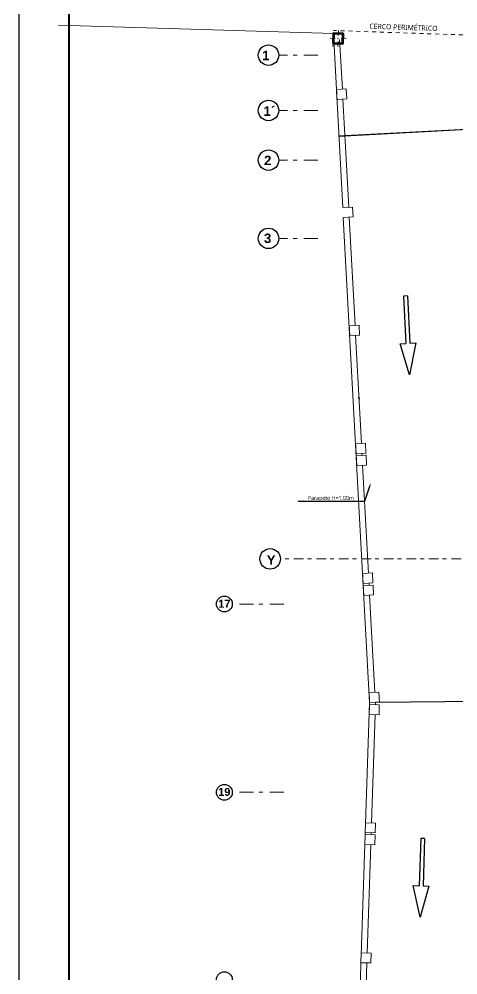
# Model space of a CAD drawing. Header units: metres. Extents: x 28 to 148, y 23 to 113.
# Drawn here: x 27.71 to 38.83, y 74.72 to 98.96 of the extents above; entities that cross this region are included whole.
import ezdxf
from ezdxf import colors
from ezdxf.entities.mleader import LeaderData, LeaderLine
from ezdxf.math import Vec2, Vec3

# ---------------------------------------------------------------- set-up
doc = ezdxf.new("R2010")
doc.units = ezdxf.units.M
doc.set_wipeout_variables(frame=1)
doc.linetypes.add('DASHED2', pattern=[0.375, 0.25, -0.125])
doc.linetypes.add('Dot & Dashed', pattern=[0.670278, 0.352778, -0.176389, 0, -0.141111])
for name, color, linetype, lineweight in [('BUZON', 152, 'Continuous', 35), ('COLUMNAS 50', 32, 'Continuous', 70), ('Cotas varias El', 253, 'Continuous', 13), ('Estructura – Carga_Pluma_Nº__20', 1, 'Continuous', 0), ('GRAFO 0 BLANCO', 7, 'Continuous', 0), ('GRAFO 4', 7, 'Continuous', 30), ('letras sr', 7, 'Continuous', 5), ('PISTA', 1, 'Continuous', 5), ('Proyeccciones', 1, 'DASHED2', 18), ('vegetacion', 84, 'Continuous', 5)]:
    doc.layers.add(name, color=color, linetype=linetype, lineweight=lineweight)
doc.layers.add('Separador de bike pintado', color=8, linetype='Continuous')
doc.styles.add('Generales', font='trebuc.ttf', dxfattribs={"height": 0.1})
doc.styles.add('GENERATED_STYLE_1', font='arialbd.ttf')

msp = doc.modelspace()

# ---------------------------------------------------------------- linework, layer by layer
at = {"color": 7}
msp.add_lwpolyline([(27.712, 112.912), (147.712, 112.912), (147.712, 22.912), (27.712, 22.912), (27.712, 112.912)], dxfattribs=at)
at = {"layer": 'BUZON'}
msp.add_lwpolyline([(36.327, 89.321), (36.325, 89.371)], dxfattribs=at)
at = {"layer": 'COLUMNAS 50', "linetype": 'Continuous'}
msp.add_lwpolyline([(35.668, 98.349), (35.917, 98.341), (35.926, 98.59), (35.676, 98.599)], close=True, dxfattribs=at)
at = {"layer": 'Cotas varias El', "linetype": 'Dot & Dashed'}
for p, q in [((35.284, 98.048), (34.292, 98.048)), ((35.284, 96.645), (34.292, 96.645)), ((35.284, 95.385), (34.292, 95.385)), ((35.284, 93.4), (34.292, 93.4)), ((34.419, 84.127), (33.114, 84.127)), ((34.419, 79.352), (33.114, 79.352))]:
    msp.add_line(p, q, dxfattribs=at)
at = {"layer": 'Cotas varias El', "linetype": 'Dot & Dashed', "ltscale": 0.7}
msp.add_line((39.484, 85.272), (34.334, 85.272), dxfattribs=at)
at = {"layer": 'Estructura – Carga_Pluma_Nº__20', "linetype": 'Continuous'}
msp.add_point((35.797, 98.47), dxfattribs=at)
at = {"layer": 'GRAFO 0 BLANCO', "linetype": 'Continuous'}
for p, q in [((35.8, 98.55), (35.804, 98.675)), ((35.717, 98.473), (35.592, 98.477)), ((35.676, 98.599), (35.69, 98.349)), ((35.877, 98.467), (36.002, 98.463)), ((35.69, 98.349), (35.939, 98.363)), ((35.794, 98.39), (35.79, 98.265))]:
    msp.add_line(p, q, dxfattribs=at)
at = {"layer": 'GRAFO 0 BLANCO', "linetype": 'Continuous', "extrusion": (0, 0, -1)}
for p, q in [((35.676, 98.599), (35.69, 98.349)), ((35.69, 98.349), (35.939, 98.363))]:
    msp.add_line(p, q, dxfattribs=at)
at = {"layer": 'GRAFO 4', "linetype": 'Continuous'}
for centre, radius in [((34.032, 98.048), 0.26), ((34.032, 96.645), 0.26), ((34.032, 95.385), 0.26), ((34.032, 93.4), 0.26), ((34.074, 85.272), 0.26), ((32.914, 84.127), 0.2), ((32.914, 79.352), 0.2), ((32.914, 74.602), 0.2)]:
    msp.add_circle(centre, radius, dxfattribs=at)
at = {"layer": 'PISTA', "color": 7}
msp.add_line((28.712, 98.81), (35.676, 98.599), dxfattribs=at)
at = {"layer": 'Proyeccciones', "linetype": 'DASHED2', "lineweight": 9, "ltscale": 0.4}
for p in [(35.665, 98.269), (54.746, 98.02)]:
    msp.add_line(p, (35.679, 98.673), dxfattribs=at)
at = {"layer": 'Separador de bike pintado'}
for p, q in [((41.958, 96.32), (35.809, 95.988)), ((41.963, 96.32), (35.813, 95.989)), ((41.963, 96.32), (35.813, 95.989)), ((41.963, 96.32), (35.813, 95.989)), ((37.553, 91.941), (37.453, 91.936)), ((37.453, 91.936), (37.515, 90.738)), ((37.553, 91.941), (37.615, 90.743)), ((37.365, 90.73), (37.515, 90.738)), ((37.606, 89.941), (37.365, 90.73)), ((37.765, 90.75), (37.606, 89.941)), ((37.615, 90.743), (37.765, 90.75)), ((37.889, 78.183), (37.849, 76.984)), ((37.989, 78.18), (37.889, 78.183)), ((37.989, 78.18), (37.949, 76.98)), ((37.699, 76.989), (37.849, 76.984)), ((37.872, 76.183), (37.699, 76.989)), ((38.099, 76.975), (37.872, 76.183)), ((37.949, 76.98), (38.099, 76.975))]:
    msp.add_line(p, q, dxfattribs=at)
at = {"layer": 'vegetacion'}
for p, q in [((36.461, 88.135), (36.444, 88.205)), ((36.49, 88.13), (36.461, 88.135))]:
    msp.add_line(p, q, dxfattribs=at)

# ---------------------------------------------------------------- texts
at = {"style": 'GENERATED_STYLE_1'}
for s, insert, char_height, width, attachment_point, rotation in [('1', (34.057, 97.919), 0.24, 1.011031258713047e-14, 9, 0), ('1´', (34.203, 96.508), 0.24, 1.011031258713047e-14, 9, 0), ('2', (34.105, 95.259), 0.24, 1.011031258713047e-14, 9, 0), ('3', (34.103, 93.279), 0.24, 1.011031258713047e-14, 9, 0), ('Y', (34.211, 85.365), 0.24, 8.425260489275387e-15, 3, 359.7107), ('17', (33.067, 84.035), 0.2, 8.425260489275389e-15, 9, 0), ('19', (33.067, 79.26), 0.2, 8.425260489275389e-15, 9, 0)]:
    msp.add_mtext(s, dxfattribs=dict(at, insert=insert, char_height=char_height, width=width, attachment_point=attachment_point, rotation=rotation))
at = {"layer": 'letras sr', "insert": (37.455, 98.819), "char_height": 0.13, "width": 2.47416, "attachment_point": 2, "rotation": 357.9967, "style": 'Generales'}
msp.add_mtext('CERCO PERIMÉTRICO', dxfattribs=at)

# ---------------------------------------------------------------- leaders
at = {"layer": 'letras sr'}
ml = msp.add_multileader_mtext('Standard', dxfattribs=at)
ml.set_content('{\\H0.86957x;Parapeto H=1.00m} ', color=256, style='Generales')
ml.set_leader_properties()
ml.build(insert=Vec2(0, 0))
ml.multileader.update_dxf_attribs({"text_right_attachment_type": 6, "dogleg_length": 0.36, "arrow_head_size": 0.1})
ctx = ml.context
ctx.base_point, ctx.char_height, ctx.arrow_head_size, ctx.landing_gap_size, ctx.plane_origin = Vec3(34.982, 86.799), 0.115, 0.1, 0.09, Vec3(34.419, 88.058)
ctx.right_attachment, ctx.text_align_type = 6, 2
notes = []
notes.append((ctx, [(1, (1, 1, 0), (36.468, 86.727), (-1, 0), 0.183, [(0, [(36.623, 87.199)], 0, [])])]))
ctx.mtext.insert, ctx.mtext.alignment, ctx.mtext.flow_direction = Vec3(36.196, 86.87), 3, 5
for ctx, leaders in notes:
    for number, flags, end, landing, length, lines in leaders:
        leader = LeaderData()
        leader.index, (leader.has_last_leader_line, leader.has_dogleg_vector, leader.attachment_direction) = number, flags
        leader.last_leader_point, leader.dogleg_vector, leader.dogleg_length = Vec3(end), Vec3(landing), length
        for number, points, colour, breaks in lines:
            line = LeaderLine()
            line.index, line.vertices, line.color, line.breaks = number, Vec3.list(points), colors.encode_raw_color(colour), breaks
            leader.lines.append(line)
        ctx.leaders.append(leader)

# ---------------------------------------------------------------- next in the draw order: wipeouts: each hides what was drawn before it
at = {"linetype": 'Continuous'}
for points in [[(35.767, 96.926), (36.016, 96.94), (36.003, 97.19), (35.753, 97.176)], [(35.928, 93.931), (36.178, 93.944), (36.164, 94.194), (35.915, 94.18)], [(36.09, 90.935), (36.34, 90.949), (36.326, 91.198), (36.076, 91.185)], [(36.268, 87.64), (36.517, 87.653), (36.504, 87.903), (36.254, 87.89)], [(36.446, 84.345), (36.695, 84.358), (36.682, 84.608), (36.432, 84.594)], [(36.582, 81.329), (36.832, 81.32), (36.84, 81.57), (36.591, 81.579)], [(36.473, 78.03), (36.723, 78.022), (36.731, 78.272), (36.481, 78.28)], [(36.373, 75.032), (36.623, 75.024), (36.631, 75.274), (36.381, 75.282)]]:
    msp.add_wipeout(points, dxfattribs=at).dxf.layer = 'GRAFO 0 BLANCO'

# ---------------------------------------------------------------- next in the draw order: linework, layer by layer
at = {"layer": 'GRAFO 0 BLANCO', "linetype": 'Continuous'}
for p, q in [((35.915, 94.18), (35.676, 98.599)), ((35.915, 94.18), (35.676, 98.599)), ((35.903, 97.184), (35.835, 98.441)), ((36.065, 94.189), (35.916, 96.935)), ((36.226, 91.193), (36.078, 93.939)), ((36.531, 75.277), (36.623, 78.025)), ((36.432, 72.279), (36.523, 75.027))]:
    msp.add_line(p, q, dxfattribs=at)
at = {"layer": 'GRAFO 0 BLANCO', "color": 7, "linetype": 'Continuous'}
for points in [[(35.767, 96.926), (36.016, 96.94), (36.003, 97.19), (35.753, 97.176)], [(36.09, 90.935), (36.34, 90.949), (36.326, 91.198), (36.076, 91.185)], [(36.268, 87.64), (36.517, 87.653), (36.504, 87.903), (36.254, 87.89)], [(36.446, 84.345), (36.695, 84.358), (36.682, 84.608), (36.432, 84.594)], [(36.582, 81.329), (36.832, 81.32), (36.84, 81.57), (36.591, 81.579)], [(36.473, 78.03), (36.723, 78.022), (36.731, 78.272), (36.481, 78.28)], [(36.373, 75.032), (36.623, 75.024), (36.631, 75.274), (36.381, 75.282)]]:
    msp.add_lwpolyline(points, close=True, dxfattribs=at)
msp.add_lwpolyline([(35.928, 93.931), (36.178, 93.944), (36.164, 94.194), (35.915, 94.18)], dxfattribs=at)

# ---------------------------------------------------------------- next in the draw order: wipeouts: each hides what was drawn before it
at = {"linetype": 'Continuous'}
for points in [[(36.252, 87.94), (36.501, 87.953), (36.488, 88.203), (36.238, 88.189)], [(36.429, 84.652), (36.679, 84.666), (36.665, 84.915), (36.416, 84.902)], [(36.592, 81.628), (36.842, 81.642), (36.828, 81.892), (36.579, 81.878)], [(36.483, 78.33), (36.732, 78.322), (36.741, 78.572), (36.491, 78.58)]]:
    msp.add_wipeout(points, dxfattribs=at).dxf.layer = 'GRAFO 0 BLANCO'

# ---------------------------------------------------------------- next in the draw order: linework, layer by layer
at = {"color": 7, "lineweight": 40}
msp.add_lwpolyline([(28.982, 111.893), (146.982, 111.893), (146.982, 26.787), (28.982, 26.787)], close=True, dxfattribs=at)
at = {"layer": 'GRAFO 0 BLANCO', "linetype": 'Continuous'}
for p, q in [((36.592, 81.628), (35.928, 93.931)), ((36.592, 81.628), (35.928, 93.931)), ((36.388, 88.197), (36.24, 90.943)), ((36.404, 87.898), (36.401, 87.948)), ((36.565, 84.91), (36.418, 87.648)), ((36.582, 84.602), (36.579, 84.66)), ((36.729, 81.886), (36.595, 84.353)), ((36.221, 70.447), (36.592, 81.628)), ((36.221, 70.447), (36.592, 81.628)), ((36.74, 81.574), (36.742, 81.63)), ((36.742, 81.63), (36.742, 81.637)), ((36.641, 78.575), (36.732, 81.324)), ((36.631, 78.275), (36.633, 78.325))]:
    msp.add_line(p, q, dxfattribs=at)
at = {"layer": 'GRAFO 0 BLANCO', "color": 7, "linetype": 'Continuous'}
for points in [[(36.252, 87.94), (36.501, 87.953), (36.488, 88.203), (36.238, 88.189)], [(36.429, 84.652), (36.679, 84.666), (36.665, 84.915), (36.416, 84.902)], [(36.592, 81.628), (36.842, 81.642), (36.828, 81.892), (36.579, 81.878)], [(36.483, 78.33), (36.732, 78.322), (36.741, 78.572), (36.491, 78.58)]]:
    msp.add_lwpolyline(points, close=True, dxfattribs=at)
at = {"layer": 'Separador de bike pintado'}
msp.add_line((42.571, 81.69), (36.742, 81.63), dxfattribs=at)
msp.add_line((42.571, 81.69), (36.742, 81.63), dxfattribs=at)

doc.saveas('drawing.dxf')
